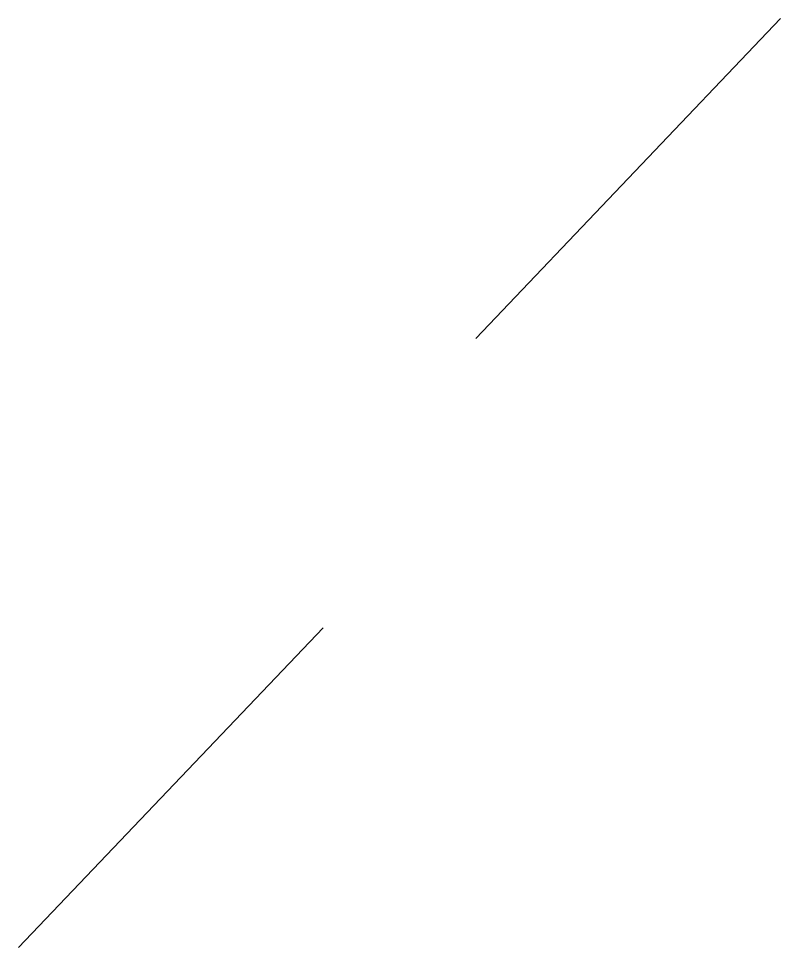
# Model space of a CAD drawing. Header units: millimetres. Extents: x 10000 to 15000, y 20000 to 26100.
import ezdxf

# ---------------------------------------------------------------- set-up
doc = ezdxf.new("R2010")
doc.units = ezdxf.units.MM

# ---------------------------------------------------------------- blocks, each defined once
blk = doc.blocks.new('CHILD', base_point=(9.84, 19.69))
blk.add_line((9.84, 19.69), (88.58, 61.02))
blk = doc.blocks.new('PARENT')
at = {"xscale": 0.08333333333333333, "yscale": 0.16666666666666666}
blk.add_blockref('CHILD', (9.843, 13.123), dxfattribs=at)

msp = doc.modelspace()

# ---------------------------------------------------------------- block references
for name, xscale, yscale in [('PARENT', 304.8, 304.8), ('CHILD', 25.4, 50.8)]:
    msp.add_blockref(name, (10000, 20000), dxfattribs=dict(xscale=xscale, yscale=yscale))

doc.saveas('drawing.dxf')
